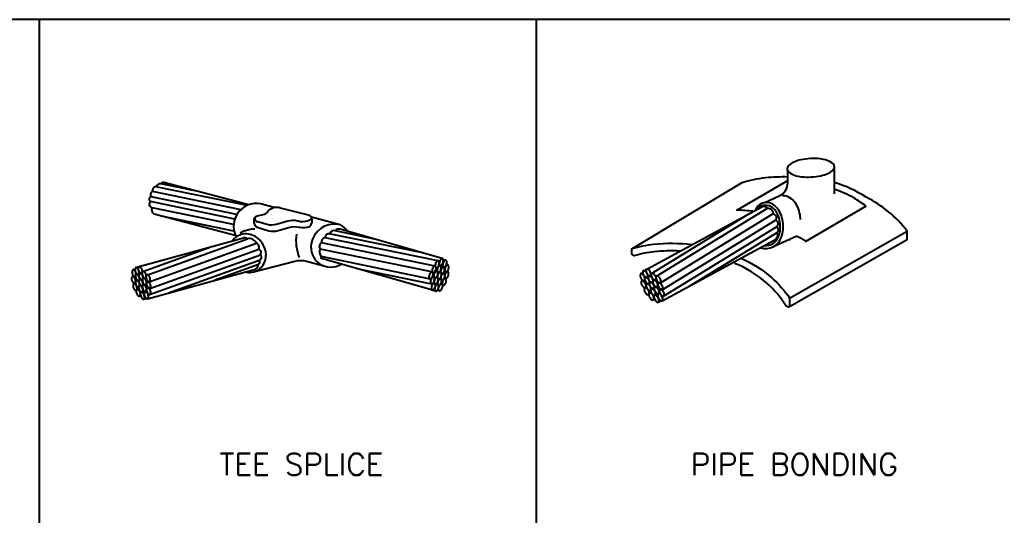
# Model space of a CAD drawing. Header units: inches. Extents: x 1917 to 3477, y 820 to 1550.
# Drawn here: x 2096 to 2276.7, y 1458.5 to 1549.6 of the extents above; entities that cross this region are included whole.
import ezdxf
from ezdxf.enums import TextEntityAlignment as Align

# ---------------------------------------------------------------- set-up
doc = ezdxf.new("R2010")
doc.units = ezdxf.units.IN
doc.header["$MEASUREMENT"] = 0
for name, color, linetype in [('ELDIM', 2, 'Continuous'), ('ELEC', 7, 'Continuous'), ('TITLE', 7, 'Continuous'), ('TXT30', 2, 'Continuous')]:
    doc.layers.add(name, color=color, linetype=linetype)
doc.styles.add('ROMANS', font='romans.shx')

msp = doc.modelspace()

# ---------------------------------------------------------------- linework, layer by layer
at = {"layer": 'ELDIM'}
for p, q in [((2245.85426, 1517.5679), (2245.85426, 1522.56)), ((2142.80995, 1515.08389), (2140.97319, 1515.56866)), ((2142.46031, 1513.03854), (2142.43227, 1513.04561)), ((2154.94802, 1511.88034), (2149.66491, 1513.27469)), ((2148.92465, 1512.57951), (2148.99887, 1512.60063)), ((2234.99668, 1508.1035), (2238.80283, 1509.80749)), ((2237.58046, 1509.00077), (2237.58046, 1509.26024)), ((2237.61763, 1498.44172), (2237.61763, 1496.89896))]:
    msp.add_line(p, q, dxfattribs=at)
msp.add_lwpolyline([(2245.85331, 1522.59749, 0.207117564), (2245.59218, 1523.12587, 0.096039728), (2244.5198, 1523.7283, 0.052844302), (2243.20226, 1524.01567, 0.08479282), (2239.6548, 1523.83618, 0.052844302), (2238.373, 1523.41729, 0.096039728), (2237.3669, 1522.7097, 0.430112976), (2237.42156, 1521.62929, 0.096039728), (2238.49395, 1521.02686, 0.052844302), (2239.81149, 1520.73949, 0.074328744), (2243.35894, 1520.91898, 0.052844302), (2244.64074, 1521.33787, 0.096039728), (2245.64685, 1522.04546, 0.207117564)], format="xyb", close=True, dxfattribs=at)
for points in [[(2232.94298, 1515.96683), (2235.68896, 1517.19618, 0.295654782), (2237.26461, 1519.62793), (2237.26461, 1521.98038)], [(2237.40823, 1522.75185, 0.00021814), (2237.38054, 1522.75214, 0.064516563)], [(2219.59872, 1508.23191, 0.055435593), (2212.58302, 1508.27313, 0.046073658), (2208.59174, 1507.47666), (2228.89951, 1519.69971, -0.04927436), (2233.16124, 1520.57848, -0.03238346), (2237.26461, 1520.74327)], [(2230.81554, 1514.38459, 0.023033343), (2227.90035, 1514.59067), (2237.26461, 1520.06027)], [(2228.66889, 1505.76786, -0.07619464), (2234.32407, 1502.16358, -0.058359053), (2237.61763, 1498.44172), (2259.21244, 1510.71797, 0.118184625), (2251.67132, 1516.97868, 0.072723978), (2245.85426, 1519.65679)], [(2240.5023, 1508.85841), (2251.61531, 1515.34945, 0.043947287), (2249.41486, 1516.84935, 0.04417887), (2245.85426, 1518.44862)], [(2239.5895, 1512.88637, 0.014497614), (2239.5701, 1513.3349, 0.050173574), (2239.25358, 1514.82241, 0.057914819), (2238.6014, 1515.98472, 0.100696864), (2237.67502, 1516.87223, 0.172482978), (2236.27611, 1517.1992, 0.464205028)], [(2139.52446, 1513.45685), (2141.0273, 1513.88451, 0.228753413), (2141.73973, 1514.50819, -0.264381095), (2143.82615, 1515.0601)], [(2143.68099, 1515.09309), (2149.04263, 1513.75351, -0.000813506), (2149.04808, 1513.75244, -0.068068196), (2149.37469, 1513.60917, -0.101299952), (2149.61161, 1513.38021, -0.315251218), (2149.61787, 1512.96814, -0.106667637), (2149.38969, 1512.75406, -0.072603001), (2149.08119, 1512.62507, -0.005379113), (2149.04475, 1512.61614, -0.141376732), (2147.19211, 1512.5533), (2147.07517, 1512.58279, 0.131812574), (2145.34263, 1512.55658), (2143.23615, 1511.95715, -0.131866711), (2141.50292, 1511.93112), (2139.53181, 1512.53151)], [(2232.29264, 1507.68232, 0.408837245), (2236.07707, 1509.55435, 0.066418375), (2236.37001, 1510.63597, 0.048313107), (2236.40634, 1512.12846, 0.050173574), (2236.08982, 1513.61597, 0.057914819), (2235.43764, 1514.77828, 0.100696864), (2234.51126, 1515.66579, 0.485780425), (2231.3257, 1514.56327, 0.464205028)], [(2232.95111, 1508.0811, 0.352441467), (2235.57916, 1509.74502, 0.067359094), (2235.84139, 1510.70317, 0.047865567), (2235.87557, 1512.08012, 0.049006628), (2235.58932, 1513.43155, 0.057099973), (2235.00279, 1514.47023, 0.101415194), (2234.2249, 1515.2164, 0.362262257), (2231.42946, 1514.61929, 0.315591356)], [(2139.55868, 1513.47038, 0.362407543), (2139.05811, 1512.6015, 0.330312712), (2139.66749, 1511.4831), (2141.84083, 1510.82111, 0.131866711), (2143.57406, 1510.84714), (2145.68054, 1511.44657, -0.131812574), (2147.41308, 1511.47278), (2147.53002, 1511.44329, 0.14534042), (2149.32594, 1511.60459, 0.32425186), (2149.67865, 1513.25418)], [(2139.23426, 1511.08535, 0.060779026), (2138.42336, 1511.05423, 0.068622524), (2136.5311, 1510.39172, 0.079491751)], [(2154.52693, 1512.01022, 0.401916313), (2149.6371, 1508.41797, 0.660119685), (2155.14091, 1504.69196)], [(2173.71156, 1505.70245), (2154.92876, 1511.1067, 0.250924417), (2154.0283, 1510.80789, 0.389700126), (2153.03844, 1510.25995, 0.466140616), (2152.18891, 1509.53102, 0.483038431), (2151.56363, 1508.59349, 0.519983473), (2151.30237, 1507.41992)], [(2137.41042, 1503.22347, 0.099084475), (2138.72439, 1503.17384, 0.209965368), (2140.80454, 1504.56134, 0.101786987), (2141.26899, 1505.82898, 0.094595676), (2141.21387, 1507.19603, 0.169358927), (2139.64617, 1509.54633, 0.094595676), (2138.4052, 1510.1224, 0.101786987), (2137.05641, 1510.18057, 0.194765324), (2135.05113, 1508.90814)], [(2140.1873, 1506.32606, 0.660033731), (2139.91614, 1507.37979, 0.519983473), (2139.52797, 1508.51771, 0.368757521), (2137.91479, 1509.3375)], [(2236.83012, 1497.18045, 0.394300836), (2237.61763, 1496.89896), (2259.21244, 1509.17521), (2259.21244, 1510.71797)], [(2240.59875, 1508.91474, 0.022834203), (2238.78932, 1509.81345, 0.064516563)], [(2217.45727, 1507.07575, 0.039004788), (2212.72249, 1506.94829, 0.045353646), (2209.02878, 1506.21672, -0.288908073), (2208.59174, 1506.58031), (2208.59174, 1507.47666)], [(2139.23944, 1503.31475), (2146.58547, 1505.20385, -0.133729005), (2148.78178, 1505.20148), (2151.94698, 1504.33582)], [(2236.86119, 1497.12704, 0.069749049), (2233.44614, 1501.16163, 0.08446893), (2227.50113, 1504.81459, 0.079019767)]]:
    msp.add_lwpolyline(points, format="xyb", dxfattribs=at)
for centre, radius, start, end in [((2139.5465, 1511.62488), 4.20022, 70.1558427, 207.5293369), ((2139.74988, 1513.00241), 0.51894, 130.6887592, 260.9678618), ((2153.43554, 1508.73996), 3.48281, 35.2443128, 63.6388519), ((2155.13939, 1508.98202), 8.32331, 171.6787341, 201.7890124)]:
    msp.add_arc(centre, radius, start, end, dxfattribs=at)
at = {"layer": 'ELEC', "color": 1}
for p, q in [((2137.87738, 1515.43731), (2121.06715, 1518.9083)), ((2128.3007, 1518.14084), (2121.96359, 1519.44933)), ((2135.95244, 1513.77684), (2120.16391, 1517.03687)), ((2136.7381, 1514.67829), (2120.43593, 1518.04284)), ((2135.55666, 1512.95874), (2120.04865, 1516.16085)), ((2135.32657, 1511.94477), (2120.3455, 1515.03807)), ((2213.10867, 1502.43924), (2233.53072, 1514.95811)), ((2135.41675, 1510.72144), (2122.07452, 1513.47635)), ((2212.224, 1502.94821), (2230.11397, 1513.91489)), ((2213.83451, 1501.21534), (2234.52677, 1513.89984)), ((2214.18593, 1499.96042), (2235.02628, 1512.7357)), ((2214.41572, 1498.80575), (2235.20973, 1511.55263)), ((2117.32015, 1504.02758), (2137.13824, 1509.48262)), ((2172.97765, 1505.26475), (2152.16747, 1509.52892)), ((2169.84883, 1506.81385), (2152.93916, 1510.2694)), ((2161.28635, 1509.27748), (2153.76869, 1510.82902)), ((2219.3714, 1500.74539), (2235.30313, 1510.51165)), ((2118.67915, 1503.30694), (2131.33596, 1507.88551)), ((2119.82973, 1501.40072), (2139.58359, 1508.51533)), ((2119.9122, 1500.17696), (2139.98042, 1507.40695)), ((2172.39178, 1504.32424), (2151.4946, 1508.60378)), ((2214.16526, 1497.93305), (2234.7856, 1509.07208)), ((2171.53486, 1501.92912), (2151.44275, 1506.04503)), ((2174.35732, 1505.41638), (2173.84933, 1505.55058)), ((2116.81229, 1503.6293), (2117.21891, 1503.75044)), ((2123.37965, 1499.37602), (2140.20705, 1505.44641)), ((2173.30204, 1504.39019), (2173.0903, 1504.43584)), ((2173.9471, 1504.14037), (2173.47536, 1504.24206)), ((2174.71129, 1504.53999), (2174.47694, 1504.6019)), ((2116.73114, 1502.39723), (2116.87828, 1502.44106)), ((2117.05831, 1502.32768), (2117.2861, 1502.39553)), ((2117.76629, 1502.76302), (2117.96265, 1502.83148)), ((2118.39116, 1502.93007), (2118.53864, 1502.98149)), ((2119.12709, 1502.03949), (2119.27828, 1502.0922)), ((2171.8143, 1501.01007), (2158.62494, 1503.69317)), ((2172.09199, 1502.32536), (2171.93548, 1502.3591)), ((2172.77939, 1503.34508), (2172.47709, 1503.41024)), ((2174.38207, 1503.22711), (2174.09257, 1503.30359)), ((2174.75281, 1503.29378), (2174.6347, 1503.32498)), ((2210.21233, 1502.87825), (2210.60895, 1503.0925)), ((2211.39262, 1502.18433), (2211.58199, 1502.29816)), ((2212.00627, 1502.49371), (2212.14851, 1502.57921)), ((2117.64174, 1500.077), (2117.92871, 1500.16248)), ((2119.07135, 1500.81098), (2119.36336, 1500.91278)), ((2172.25643, 1501.18181), (2172.10374, 1501.21473)), ((2172.87686, 1500.99898), (2172.67358, 1501.0428)), ((2173.70798, 1501.0019), (2173.47818, 1501.06261)), ((2173.95105, 1500.77214), (2173.80261, 1500.81135)), ((2210.39538, 1501.57916), (2210.5389, 1501.6567)), ((2210.75076, 1501.57784), (2210.97295, 1501.69787)), ((2212.96504, 1501.72718), (2213.11085, 1501.81483)), ((2213.17374, 1500.43733), (2213.45535, 1500.6066)), ((2117.35998, 1499.82701), (2117.47706, 1499.86189)), ((2118.04445, 1498.78477), (2118.27675, 1498.85397)), ((2118.4887, 1499.52391), (2118.94437, 1499.68278)), ((2118.80306, 1498.22096), (2119.30661, 1498.37097)), ((2119.16948, 1499.64659), (2119.37401, 1499.7179)), ((2173.2401, 1499.76261), (2172.8299, 1499.87097)), ((2211.60736, 1499.04241), (2211.72156, 1499.1041)), ((2211.84615, 1499.36359), (2212.12607, 1499.5148)), ((2212.84713, 1498.97218), (2213.28658, 1499.23634)), ((2213.52857, 1499.24757), (2213.72582, 1499.36613)), ((2212.54552, 1498.10697), (2212.7721, 1498.22937)), ((2213.45692, 1497.68524), (2213.94809, 1497.95057))]:
    msp.add_line(p, q, dxfattribs=at)
for points in [[(2121.07275, 1518.90874, 0.461338911), (2120.43642, 1518.03952, 0.494693157), (2120.18596, 1517.03892)], [(2138.13453, 1515.54311), (2122.51782, 1519.66845, 0.213450735), (2121.97842, 1519.44736)], [(2135.61259, 1509.91132), (2120.7287, 1513.84678, -0.304489025), (2120.34664, 1515.04203, -0.578900393), (2120.09406, 1516.14179)], [(2210.65409, 1503.40273), (2232.60586, 1515.25442, -0.406633794), (2233.49909, 1514.95383, -0.517214418), (2234.52527, 1513.89169, -0.588590249), (2235.02004, 1512.73798, -0.5941072), (2235.20329, 1511.54765, -0.474517816), (2235.25826, 1510.4672, -0.469455657), (2234.69019, 1509.02049)], [(2119.39634, 1502.6679), (2137.91653, 1509.33895, 0.213428204), (2137.10876, 1509.47547)], [(2171.82484, 1503.2366), (2151.25612, 1507.45091, 0.298031818), (2151.46086, 1506.0524)], [(2119.90188, 1499.06895), (2140.27131, 1506.40486, -0.499833301), (2140.05512, 1505.34756, -0.289521724), (2139.95673, 1504.60363)], [(2172.59913, 1499.68711), (2151.51021, 1505.7328, -0.274181976), (2151.4889, 1506.02458)], [(2173.17505, 1504.85906, 0.064948126), (2173.19116, 1504.64324, 0.104202953), (2173.27124, 1504.45994, 0.34780351), (2173.49243, 1504.40124, 0.104202953), (2173.65286, 1504.5207, 0.064948126), (2173.77387, 1504.70013, 0.095401497), (2173.91404, 1505.22827, 0.064948126), (2173.89793, 1505.44409, 0.104202953), (2173.81785, 1505.62739, 0.359502241), (2173.59666, 1505.68609, 0.104202953), (2173.43623, 1505.56663, 0.064948126), (2173.31522, 1505.3872, 0.105905097), (2173.17416, 1504.84075)], [(2117.81113, 1503.76768, 0.064948126), (2117.68497, 1503.94353, 0.104202953), (2117.52115, 1504.0583, 0.374311216), (2117.30176, 1503.99322, 0.104202953), (2117.22702, 1503.80768, 0.064948126), (2117.21716, 1503.59148, 0.093837591), (2117.37256, 1503.06763, 0.064948126), (2117.49872, 1502.89178, 0.104202953), (2117.66254, 1502.777, 0.362501717), (2117.88193, 1502.84209, 0.104202953), (2117.95667, 1503.02762, 0.064948126), (2117.96653, 1503.24382, 0.104337939), (2117.80638, 1503.77646)], [(2118.41239, 1503.92642, 0.064948126), (2118.28623, 1504.10227, 0.104202953), (2118.12241, 1504.21704, 0.374311216), (2117.90302, 1504.15196, 0.104202953), (2117.82828, 1503.96642, 0.064948126), (2117.81842, 1503.75022, 0.093837591), (2117.97382, 1503.22637, 0.064948126), (2118.09997, 1503.05051, 0.104202953), (2118.2638, 1502.93574, 0.362501717), (2118.48319, 1503.00082, 0.104202953), (2118.55793, 1503.18636, 0.064948126), (2118.56779, 1503.40256, 0.104337939), (2118.40764, 1503.93519)], [(2119.50331, 1498.31307), (2139.39016, 1503.76634, 0.217579204), (2139.95673, 1504.60363), (2131.78719, 1501.67452)], [(2171.84368, 1503.49433, 0.064948126), (2171.85979, 1503.27851, 0.104202953), (2171.93986, 1503.09521, 0.34780351), (2172.16105, 1503.03651, 0.104202953), (2172.32148, 1503.15597, 0.064948126), (2172.4425, 1503.33541, 0.095401497), (2172.58266, 1503.86354, 0.064948126), (2172.56655, 1504.07936, 0.104202953), (2172.48647, 1504.26266, 0.359502241), (2172.26529, 1504.32136, 0.104202953), (2172.10486, 1504.2019, 0.064948126), (2171.98384, 1504.02247, 0.105905097), (2171.84279, 1503.47602)], [(2172.42716, 1504.44377, 0.064948126), (2172.44327, 1504.22794, 0.104202953), (2172.52335, 1504.04465, 0.34780351), (2172.74454, 1503.98594, 0.104202953), (2172.90497, 1504.10541, 0.064948126), (2173.02598, 1504.28484, 0.095401497), (2173.16615, 1504.81298, 0.064948126), (2173.15004, 1505.0288, 0.104202953), (2173.06996, 1505.2121, 0.359502241), (2172.84877, 1505.2708, 0.104202953), (2172.68834, 1505.15133, 0.064948126), (2172.56733, 1504.9719, 0.105905097), (2172.42627, 1504.42546)], [(2172.79148, 1503.5428, 0.064948126), (2172.80759, 1503.32697, 0.104202953), (2172.88767, 1503.14368, 0.34780351), (2173.10886, 1503.08497, 0.104202953), (2173.26929, 1503.20444, 0.064948126), (2173.3903, 1503.38387, 0.095401497), (2173.53047, 1503.912, 0.064948126), (2173.51436, 1504.12783, 0.104202953), (2173.43428, 1504.31113, 0.359502241), (2173.21309, 1504.36983, 0.104202953), (2173.05266, 1504.25036, 0.064948126), (2172.93165, 1504.07093, 0.105905097), (2172.79059, 1503.52449)], [(2173.42433, 1503.29691, 0.064948126), (2173.44045, 1503.08109, 0.104202953), (2173.52052, 1502.89779, 0.34780351), (2173.74171, 1502.83909, 0.104202953), (2173.90214, 1502.95855, 0.064948126), (2174.02315, 1503.13799, 0.095401497), (2174.16332, 1503.66612, 0.064948126), (2174.14721, 1503.88194, 0.104202953), (2174.06713, 1504.06524, 0.359502241), (2173.84595, 1504.12395, 0.104202953), (2173.68551, 1504.00448, 0.064948126), (2173.5645, 1503.82505, 0.105905097), (2173.42345, 1503.2786)], [(2173.81891, 1504.57121, 0.064948126), (2173.83502, 1504.35539, 0.104202953), (2173.9151, 1504.17209, 0.34780351), (2174.13628, 1504.11339, 0.104202953), (2174.29671, 1504.23285, 0.064948126), (2174.41773, 1504.41228, 0.095401497), (2174.55789, 1504.94042, 0.064948126), (2174.54178, 1505.15624, 0.104202953), (2174.4617, 1505.33954, 0.359502241), (2174.24052, 1505.39824, 0.104202953), (2174.08009, 1505.27878, 0.064948126), (2173.95907, 1505.09935, 0.105905097), (2173.81802, 1504.5529)], [(2174.19524, 1503.70215, 0.064948126), (2174.21135, 1503.48633, 0.104202953), (2174.29143, 1503.30303, 0.34780351), (2174.51262, 1503.24433, 0.104202953), (2174.67305, 1503.3638, 0.064948126), (2174.79406, 1503.54323, 0.095401497), (2174.93423, 1504.07136, 0.064948126), (2174.91812, 1504.28719, 0.104202953), (2174.83804, 1504.47048, 0.359502241), (2174.61685, 1504.52919, 0.104202953), (2174.45642, 1504.40972, 0.064948126), (2174.33541, 1504.23029, 0.105905097), (2174.19435, 1503.68384)], [(2211.81208, 1503.53462, 0.064948126), (2211.64269, 1503.69013, 0.104202953), (2211.44738, 1503.77394, 0.372671658), (2211.23332, 1503.65863, 0.104202953), (2211.19586, 1503.44943, 0.064948126), (2211.23254, 1503.22242, 0.092386271), (2211.50789, 1502.7113, 0.064948126), (2211.67727, 1502.55578, 0.104202953), (2211.87258, 1502.47197, 0.360874644), (2212.08664, 1502.58729, 0.104202953), (2212.1241, 1502.79649, 0.064948126), (2212.08742, 1503.02349, 0.102883648), (2211.81055, 1503.53643)], [(2117.17055, 1502.11099, 0.064948126), (2117.04439, 1502.28684, 0.104202953), (2116.88057, 1502.40162, 0.374311216), (2116.66117, 1502.33654, 0.104202953), (2116.58644, 1502.151, 0.064948126), (2116.57658, 1501.9348, 0.093837591), (2116.73198, 1501.41094, 0.064948126), (2116.85813, 1501.23509, 0.104202953), (2117.02195, 1501.12032, 0.362501717), (2117.24135, 1501.1854, 0.104202953), (2117.31609, 1501.37094, 0.064948126), (2117.32594, 1501.58714, 0.104337939), (2117.16579, 1502.11977)], [(2117.27756, 1503.31097, 0.064948126), (2117.17887, 1503.50358, 0.104202953), (2117.03388, 1503.64137, 0.359785816), (2116.80726, 1503.60954, 0.104202953), (2116.70584, 1503.43713, 0.064948126), (2116.66404, 1503.22478, 0.106159017), (2116.74006, 1502.68367, 0.064948126), (2116.83875, 1502.49106, 0.104202953), (2116.98375, 1502.35327, 0.348085006), (2117.21037, 1502.38511, 0.104202953), (2117.31178, 1502.55752, 0.064948126), (2117.35358, 1502.76987, 0.095654885), (2117.28935, 1503.27659)], [(2117.87752, 1502.59869, 0.064948126), (2117.75136, 1502.77455, 0.104202953), (2117.58754, 1502.88932, 0.374311216), (2117.36814, 1502.82424, 0.104202953), (2117.29341, 1502.6387, 0.064948126), (2117.28355, 1502.4225, 0.093837591), (2117.43895, 1501.89864, 0.064948126), (2117.5651, 1501.72279, 0.104202953), (2117.72893, 1501.60802, 0.362501717), (2117.94832, 1501.6731, 0.104202953), (2118.02306, 1501.85864, 0.064948126), (2118.03292, 1502.07484, 0.104337939), (2117.87277, 1502.60747)], [(2118.53401, 1502.7376, 0.064948126), (2118.40785, 1502.91345, 0.104202953), (2118.24403, 1503.02822, 0.374311216), (2118.02464, 1502.96314, 0.104202953), (2117.9499, 1502.7776, 0.064948126), (2117.94004, 1502.5614, 0.093837591), (2118.09544, 1502.03755, 0.064948126), (2118.2216, 1501.86169, 0.104202953), (2118.38542, 1501.74692, 0.362501717), (2118.60481, 1501.812, 0.104202953), (2118.67955, 1501.99754, 0.064948126), (2118.68941, 1502.21374, 0.104337939), (2118.52926, 1502.74637)], [(2119.1335, 1503.02849, 0.064948126), (2119.00734, 1503.20434, 0.104202953), (2118.84352, 1503.31911, 0.374311216), (2118.62412, 1503.25403, 0.104202953), (2118.54939, 1503.06849, 0.064948126), (2118.53953, 1502.85229, 0.093837591), (2118.69493, 1502.32844, 0.064948126), (2118.82108, 1502.15258, 0.104202953), (2118.9849, 1502.03781, 0.362501717), (2119.2043, 1502.10289, 0.104202953), (2119.27904, 1502.28843, 0.064948126), (2119.28889, 1502.50463, 0.104337939), (2119.12874, 1503.03726)], [(2119.1758, 1501.82731, 0.064948126), (2119.04964, 1502.00317, 0.104202953), (2118.88582, 1502.11794, 0.374311216), (2118.66642, 1502.05286, 0.104202953), (2118.59169, 1501.86732, 0.064948126), (2118.58183, 1501.65112, 0.093837591), (2118.73723, 1501.12726, 0.064948126), (2118.86338, 1500.95141, 0.104202953), (2119.0272, 1500.83664, 0.362501717), (2119.2466, 1500.90172, 0.104202953), (2119.32134, 1501.08726, 0.064948126), (2119.33119, 1501.30346, 0.104337939), (2119.17105, 1501.83609)], [(2119.85426, 1502.40172, 0.064948126), (2119.72811, 1502.57757, 0.104202953), (2119.56428, 1502.69235, 0.374311216), (2119.34489, 1502.62726, 0.104202953), (2119.27015, 1502.44173, 0.064948126), (2119.26029, 1502.22553, 0.093837591), (2119.41569, 1501.70167, 0.064948126), (2119.54185, 1501.52582, 0.104202953), (2119.70567, 1501.41105, 0.362501717), (2119.92507, 1501.47613, 0.104202953), (2119.9998, 1501.66167, 0.064948126), (2120.00966, 1501.87787, 0.104337939), (2119.84951, 1502.4105)], [(2171.28257, 1502.39484, 0.064948126), (2171.29869, 1502.17901, 0.104202953), (2171.37876, 1501.99572, 0.34780351), (2171.59995, 1501.93701, 0.104202953), (2171.76038, 1502.05648, 0.064948126), (2171.88139, 1502.23591, 0.095401497), (2172.02156, 1502.76405, 0.064948126), (2172.00545, 1502.97987, 0.104202953), (2171.92537, 1503.16317, 0.359502241), (2171.70419, 1503.22187, 0.104202953), (2171.54375, 1503.10241, 0.064948126), (2171.42274, 1502.92297, 0.105905097), (2171.28169, 1502.37653)], [(2171.57145, 1501.48441, 0.064948126), (2171.58756, 1501.26858, 0.104202953), (2171.66764, 1501.08528, 0.34780351), (2171.88883, 1501.02658, 0.104202953), (2172.04926, 1501.14605, 0.064948126), (2172.17027, 1501.32548, 0.095401497), (2172.31044, 1501.85361, 0.064948126), (2172.29433, 1502.06944, 0.104202953), (2172.21425, 1502.25273, 0.359502241), (2171.99306, 1502.31144, 0.104202953), (2171.83263, 1502.19197, 0.064948126), (2171.71162, 1502.01254, 0.105905097), (2171.57057, 1501.4661)], [(2172.16092, 1502.53185, 0.064948126), (2172.17703, 1502.31602, 0.104202953), (2172.25711, 1502.13273, 0.34780351), (2172.47829, 1502.07402, 0.104202953), (2172.63872, 1502.19349, 0.064948126), (2172.75974, 1502.37292, 0.095401497), (2172.8999, 1502.90106, 0.064948126), (2172.88379, 1503.11688, 0.104202953), (2172.80372, 1503.30018, 0.359502241), (2172.58253, 1503.35888, 0.104202953), (2172.4221, 1503.23941, 0.064948126), (2172.30108, 1503.05998, 0.105905097), (2172.16003, 1502.51354)], [(2172.23472, 1501.42052, 0.064948126), (2172.25083, 1501.20469, 0.104202953), (2172.33091, 1501.0214, 0.34780351), (2172.55209, 1500.96269, 0.104202953), (2172.71252, 1501.08216, 0.064948126), (2172.83354, 1501.26159, 0.095401497), (2172.9737, 1501.78972, 0.064948126), (2172.95759, 1502.00555, 0.104202953), (2172.87751, 1502.18885, 0.359502241), (2172.65633, 1502.24755, 0.104202953), (2172.4959, 1502.12808, 0.064948126), (2172.37488, 1501.94865, 0.105905097), (2172.23383, 1501.40221)], [(2172.84707, 1502.37781, 0.064948126), (2172.86318, 1502.16199, 0.104202953), (2172.94326, 1501.97869, 0.34780351), (2173.16444, 1501.91999, 0.104202953), (2173.32487, 1502.03945, 0.064948126), (2173.44589, 1502.21889, 0.095401497), (2173.58606, 1502.74702, 0.064948126), (2173.56994, 1502.96284, 0.104202953), (2173.48987, 1503.14614, 0.359502241), (2173.26868, 1503.20485, 0.104202953), (2173.10825, 1503.08538, 0.064948126), (2172.98724, 1502.90595, 0.105905097), (2172.84618, 1502.3595)], [(2172.86749, 1501.19719, 0.064948126), (2172.8836, 1500.98137, 0.104202953), (2172.96368, 1500.79807, 0.34780351), (2173.18487, 1500.73937, 0.104202953), (2173.3453, 1500.85883, 0.064948126), (2173.46631, 1501.03826, 0.095401497), (2173.60648, 1501.5664, 0.064948126), (2173.59037, 1501.78222, 0.104202953), (2173.51029, 1501.96552, 0.359502241), (2173.2891, 1502.02422, 0.104202953), (2173.12867, 1501.90476, 0.064948126), (2173.00766, 1501.72533, 0.105905097), (2172.8666, 1501.17888)], [(2173.45089, 1502.16918, 0.064948126), (2173.467, 1501.95336, 0.104202953), (2173.54708, 1501.77006, 0.34780351), (2173.76827, 1501.71136, 0.104202953), (2173.9287, 1501.83082, 0.064948126), (2174.04971, 1502.01026, 0.095401497), (2174.18988, 1502.53839, 0.064948126), (2174.17377, 1502.75421, 0.104202953), (2174.09369, 1502.93751, 0.359502241), (2173.8725, 1502.99621, 0.104202953), (2173.71207, 1502.87675, 0.064948126), (2173.59106, 1502.69732, 0.105905097), (2173.45001, 1502.15087)], [(2173.72501, 1501.24534, 0.064948126), (2173.74112, 1501.02951, 0.104202953), (2173.8212, 1500.84622, 0.34780351), (2174.04239, 1500.78751, 0.104202953), (2174.20282, 1500.90698, 0.064948126), (2174.32383, 1501.08641, 0.095401497), (2174.464, 1501.61454, 0.064948126), (2174.44789, 1501.83037, 0.104202953), (2174.36781, 1502.01367, 0.359502241), (2174.14662, 1502.07237, 0.104202953), (2173.98619, 1501.9529, 0.064948126), (2173.86518, 1501.77347, 0.105905097), (2173.72412, 1501.22703)], [(2174.15809, 1502.47934, 0.064948126), (2174.1742, 1502.26351, 0.104202953), (2174.25428, 1502.08022, 0.34780351), (2174.47547, 1502.02151, 0.104202953), (2174.6359, 1502.14098, 0.064948126), (2174.75691, 1502.32041, 0.095401497), (2174.89708, 1502.84854, 0.064948126), (2174.88097, 1503.06437, 0.104202953), (2174.80089, 1503.24767, 0.359502241), (2174.5797, 1503.30637, 0.104202953), (2174.41927, 1503.1869, 0.064948126), (2174.29826, 1503.00747, 0.105905097), (2174.1572, 1502.46103)], [(2210.76536, 1502.64815, 0.064948126), (2210.6209, 1502.82707, 0.104202953), (2210.44017, 1502.9389, 0.358161558), (2210.21138, 1502.8566, 0.104202953), (2210.14332, 1502.65526, 0.064948126), (2210.14595, 1502.42532, 0.104704178), (2210.34247, 1501.87903, 0.064948126), (2210.48693, 1501.70012, 0.104202953), (2210.66765, 1501.58828, 0.346472633), (2210.89645, 1501.67059, 0.104202953), (2210.9645, 1501.87192, 0.064948126), (2210.96188, 1502.10186, 0.08996375), (2210.80089, 1502.58678)], [(2211.22117, 1503.239, 0.064948126), (2211.05178, 1503.39451, 0.104202953), (2210.85648, 1503.47832, 0.372671658), (2210.64242, 1503.36301, 0.104202953), (2210.60496, 1503.15381, 0.064948126), (2210.64164, 1502.9268, 0.092386271), (2210.91698, 1502.41568, 0.064948126), (2211.08637, 1502.26016, 0.104202953), (2211.28167, 1502.17635, 0.360874644), (2211.49574, 1502.29167, 0.104202953), (2211.53319, 1502.50087, 0.064948126), (2211.49652, 1502.72787, 0.102883648), (2211.21965, 1503.24081)], [(2211.54398, 1502.03756, 0.064948126), (2211.37459, 1502.19308, 0.104202953), (2211.17929, 1502.27689, 0.372671658), (2210.96523, 1502.16157, 0.104202953), (2210.92777, 1501.95237, 0.064948126), (2210.96445, 1501.72536, 0.092386271), (2211.23979, 1501.21424, 0.064948126), (2211.40918, 1501.05872, 0.104202953), (2211.60448, 1500.97491, 0.360874644), (2211.81854, 1501.09023, 0.104202953), (2211.856, 1501.29943, 0.064948126), (2211.81932, 1501.52643, 0.102883648), (2211.54246, 1502.03937)], [(2212.19664, 1502.32454, 0.064948126), (2212.02725, 1502.48005, 0.104202953), (2211.83195, 1502.56387, 0.372671658), (2211.61788, 1502.44855, 0.104202953), (2211.58043, 1502.23935, 0.064948126), (2211.61711, 1502.01234, 0.092386271), (2211.89245, 1501.50122, 0.064948126), (2212.06184, 1501.3457, 0.104202953), (2212.25714, 1501.26189, 0.360874644), (2212.4712, 1501.37721, 0.104202953), (2212.50866, 1501.58641, 0.064948126), (2212.47198, 1501.81341, 0.102883648), (2212.19511, 1502.32635)], [(2212.75701, 1502.75722, 0.064948126), (2212.58762, 1502.91274, 0.104202953), (2212.39232, 1502.99655, 0.372671658), (2212.17826, 1502.88124, 0.104202953), (2212.1408, 1502.67204, 0.064948126), (2212.17748, 1502.44503, 0.092386271), (2212.45282, 1501.93391, 0.064948126), (2212.62221, 1501.77839, 0.104202953), (2212.81751, 1501.69458, 0.360874644), (2213.03158, 1501.80989, 0.104202953), (2213.06903, 1502.01909, 0.064948126), (2213.03235, 1502.2461, 0.102883648), (2212.75549, 1502.75903)], [(2213.64273, 1502.26179, 0.064948126), (2213.47334, 1502.41731, 0.104202953), (2213.27804, 1502.50112, 0.372671658), (2213.06397, 1502.3858, 0.104202953), (2213.02652, 1502.1766, 0.064948126), (2213.06319, 1501.9496, 0.092386271), (2213.33854, 1501.43847, 0.064948126), (2213.50793, 1501.28296, 0.104202953), (2213.70323, 1501.19915, 0.360874644), (2213.91729, 1501.31446, 0.104202953), (2213.95475, 1501.52366, 0.064948126), (2213.91807, 1501.75067, 0.102883648), (2213.6412, 1502.2636)], [(2117.44351, 1500.83201, 0.064948126), (2117.31735, 1501.00786, 0.104202953), (2117.15353, 1501.12263, 0.374311216), (2116.93414, 1501.05755, 0.104202953), (2116.8594, 1500.87201, 0.064948126), (2116.84954, 1500.65581, 0.093837591), (2117.00494, 1500.13195, 0.064948126), (2117.13109, 1499.9561, 0.104202953), (2117.29492, 1499.84133, 0.362501717), (2117.51431, 1499.90641, 0.104202953), (2117.58905, 1500.09195, 0.064948126), (2117.59891, 1500.30815, 0.104337939), (2117.43876, 1500.84078)], [(2117.8857, 1501.46509, 0.064948126), (2117.75954, 1501.64094, 0.104202953), (2117.59572, 1501.75571, 0.374311216), (2117.37632, 1501.69063, 0.104202953), (2117.30159, 1501.50509, 0.064948126), (2117.29173, 1501.28889, 0.093837591), (2117.44713, 1500.76504, 0.064948126), (2117.57328, 1500.58918, 0.104202953), (2117.73711, 1500.47441, 0.362501717), (2117.9565, 1500.53949, 0.104202953), (2118.03124, 1500.72503, 0.064948126), (2118.04109, 1500.94123, 0.104337939), (2117.88095, 1501.47386)], [(2118.4957, 1500.5162, 0.064948126), (2118.36954, 1500.69206, 0.104202953), (2118.20572, 1500.80683, 0.374311216), (2117.98632, 1500.74175, 0.104202953), (2117.91159, 1500.55621, 0.064948126), (2117.90173, 1500.34001, 0.093837591), (2118.05713, 1499.81615, 0.064948126), (2118.18328, 1499.6403, 0.104202953), (2118.3471, 1499.52553, 0.362501717), (2118.5665, 1499.59061, 0.104202953), (2118.64124, 1499.77615, 0.064948126), (2118.65109, 1499.99235, 0.104337939), (2118.49095, 1500.52498)], [(2118.50982, 1501.60146, 0.064948126), (2118.38367, 1501.77731, 0.104202953), (2118.21985, 1501.89209, 0.374311216), (2118.00045, 1501.827, 0.104202953), (2117.92571, 1501.64147, 0.064948126), (2117.91586, 1501.42527, 0.093837591), (2118.07125, 1500.90141, 0.064948126), (2118.19741, 1500.72556, 0.104202953), (2118.36123, 1500.61078, 0.362501717), (2118.58063, 1500.67587, 0.104202953), (2118.65536, 1500.8614, 0.064948126), (2118.66522, 1501.07761, 0.104337939), (2118.50507, 1501.61024)], [(2119.16401, 1500.63589, 0.064948126), (2119.03785, 1500.81174, 0.104202953), (2118.87403, 1500.92652, 0.374311216), (2118.65463, 1500.86143, 0.104202953), (2118.5799, 1500.6759, 0.064948126), (2118.57004, 1500.4597, 0.093837591), (2118.72544, 1499.93584, 0.064948126), (2118.85159, 1499.75999, 0.104202953), (2119.01541, 1499.64522, 0.362501717), (2119.23481, 1499.7103, 0.104202953), (2119.30955, 1499.89584, 0.064948126), (2119.3194, 1500.11204, 0.104337939), (2119.15925, 1500.64467)], [(2119.94425, 1500.05649, 0.064948126), (2119.81809, 1500.23235, 0.104202953), (2119.65427, 1500.34712, 0.374311216), (2119.43487, 1500.28204, 0.104202953), (2119.36014, 1500.0965, 0.064948126), (2119.35028, 1499.8803, 0.093837591), (2119.50568, 1499.35644, 0.064948126), (2119.63183, 1499.18059, 0.104202953), (2119.79566, 1499.06582, 0.362501717), (2120.01505, 1499.1309, 0.104202953), (2120.08979, 1499.31644, 0.064948126), (2120.09964, 1499.53264, 0.104337939), (2119.9395, 1500.06527)], [(2119.94788, 1501.17089, 0.064948126), (2119.82173, 1501.34674, 0.104202953), (2119.65791, 1501.46151, 0.374311216), (2119.43851, 1501.39643, 0.104202953), (2119.36377, 1501.21089, 0.064948126), (2119.35392, 1500.99469, 0.093837591), (2119.50931, 1500.47083, 0.064948126), (2119.63547, 1500.29498, 0.104202953), (2119.79929, 1500.18021, 0.362501717), (2120.01869, 1500.24529, 0.104202953), (2120.09342, 1500.43083, 0.064948126), (2120.10328, 1500.64703, 0.104337939), (2119.94313, 1501.17966)], [(2171.7194, 1500.34231, 0.064948126), (2171.73551, 1500.12648, 0.104202953), (2171.81559, 1499.94319, 0.34780351), (2172.03677, 1499.88448, 0.104202953), (2172.19721, 1500.00395, 0.064948126), (2172.31822, 1500.18338, 0.095401497), (2172.45839, 1500.71152, 0.064948126), (2172.44227, 1500.92734, 0.104202953), (2172.3622, 1501.11064, 0.359502241), (2172.14101, 1501.16934, 0.104202953), (2171.98058, 1501.04987, 0.064948126), (2171.85957, 1500.87044, 0.105905097), (2171.71851, 1500.324)], [(2172.31535, 1500.16468, 0.064948126), (2172.33146, 1499.94886, 0.104202953), (2172.41154, 1499.76556, 0.34780351), (2172.63273, 1499.70686, 0.104202953), (2172.79316, 1499.82632, 0.064948126), (2172.91417, 1500.00575, 0.095401497), (2173.05434, 1500.53389, 0.064948126), (2173.03823, 1500.74971, 0.104202953), (2172.95815, 1500.93301, 0.359502241), (2172.73696, 1500.99171, 0.104202953), (2172.57653, 1500.87225, 0.064948126), (2172.45552, 1500.69282, 0.105905097), (2172.31446, 1500.14637)], [(2173.0087, 1500.27668, 0.064948126), (2172.99264, 1500.06085, 0.104202953), (2173.04466, 1499.86771, 0.361537467), (2173.25469, 1499.77686, 0.104202953), (2173.43106, 1499.87122, 0.064948126), (2173.57734, 1500.03073, 0.107726773), (2173.79425, 1500.53225, 0.064948126), (2173.81032, 1500.74808, 0.104202953), (2173.7583, 1500.94122, 0.373339561), (2173.54826, 1501.03207, 0.104202953), (2173.37189, 1500.93771, 0.064948126), (2173.22561, 1500.7782, 0.092977633), (2173.01989, 1500.32607)], [(2210.91453, 1501.37684, 0.064948126), (2210.74515, 1501.53236, 0.104202953), (2210.54984, 1501.61617, 0.372671658), (2210.33578, 1501.50085, 0.104202953), (2210.29832, 1501.29165, 0.064948126), (2210.335, 1501.06464, 0.092386271), (2210.61035, 1500.55352, 0.064948126), (2210.77973, 1500.398, 0.104202953), (2210.97504, 1500.31419, 0.360874644), (2211.1891, 1500.42951, 0.104202953), (2211.22656, 1500.63871, 0.064948126), (2211.18988, 1500.86572, 0.102883648), (2210.91301, 1501.37865)], [(2211.47608, 1500.10583, 0.064948126), (2211.30669, 1500.26135, 0.104202953), (2211.11139, 1500.34516, 0.372671658), (2210.89732, 1500.22985, 0.104202953), (2210.85987, 1500.02064, 0.064948126), (2210.89654, 1499.79364, 0.092386271), (2211.17189, 1499.28251, 0.064948126), (2211.34128, 1499.127, 0.104202953), (2211.53658, 1499.04319, 0.360874644), (2211.75064, 1499.1585, 0.104202953), (2211.7881, 1499.3677, 0.064948126), (2211.75142, 1499.59471, 0.102883648), (2211.47455, 1500.10764)], [(2211.79856, 1500.86028, 0.064948126), (2211.62918, 1501.0158, 0.104202953), (2211.43387, 1501.09961, 0.372671658), (2211.21981, 1500.9843, 0.104202953), (2211.18235, 1500.7751, 0.064948126), (2211.21903, 1500.54809, 0.092386271), (2211.49438, 1500.03697, 0.064948126), (2211.66376, 1499.88145, 0.104202953), (2211.85907, 1499.79764, 0.360874644), (2212.07313, 1499.91295, 0.104202953), (2212.11059, 1500.12215, 0.064948126), (2212.07391, 1500.34916, 0.102883648), (2211.79704, 1500.86209)], [(2212.41811, 1501.13761, 0.064948126), (2212.24872, 1501.29312, 0.104202953), (2212.05342, 1501.37693, 0.372671658), (2211.83936, 1501.26162, 0.104202953), (2211.8019, 1501.05242, 0.064948126), (2211.83858, 1500.82541, 0.092386271), (2212.11392, 1500.31429, 0.064948126), (2212.28331, 1500.15877, 0.104202953), (2212.47861, 1500.07496, 0.360874644), (2212.69267, 1500.19027, 0.104202953), (2212.73013, 1500.39948, 0.064948126), (2212.69345, 1500.62648, 0.102883648), (2212.41659, 1501.13942)], [(2212.639, 1500.00578, 0.064948126), (2212.46961, 1500.16129, 0.104202953), (2212.27431, 1500.2451, 0.372671658), (2212.06025, 1500.12979, 0.104202953), (2212.02279, 1499.92059, 0.064948126), (2212.05947, 1499.69358, 0.092386271), (2212.33481, 1499.18246, 0.064948126), (2212.5042, 1499.02694, 0.104202953), (2212.6995, 1498.94313, 0.360874644), (2212.91356, 1499.05845, 0.104202953), (2212.95102, 1499.26765, 0.064948126), (2212.91434, 1499.49465, 0.102883648), (2212.63748, 1500.00759)], [(2213.06175, 1501.51708, 0.064948126), (2212.89236, 1501.6726, 0.104202953), (2212.69706, 1501.75641, 0.372671658), (2212.483, 1501.64109, 0.104202953), (2212.44554, 1501.43189, 0.064948126), (2212.48222, 1501.20489, 0.092386271), (2212.75756, 1500.69376, 0.064948126), (2212.92695, 1500.53824, 0.104202953), (2213.12225, 1500.45443, 0.360874644), (2213.33632, 1500.56975, 0.104202953), (2213.37377, 1500.77895, 0.064948126), (2213.3371, 1501.00596, 0.102883648), (2213.06023, 1501.51889)], [(2213.30812, 1500.27533, 0.064948126), (2213.13873, 1500.43085, 0.104202953), (2212.94343, 1500.51466, 0.372671658), (2212.72936, 1500.39935, 0.104202953), (2212.69191, 1500.19015, 0.064948126), (2212.72859, 1499.96314, 0.092386271), (2213.00393, 1499.45202, 0.064948126), (2213.17332, 1499.2965, 0.104202953), (2213.36862, 1499.21269, 0.360874644), (2213.58268, 1499.328, 0.104202953), (2213.62014, 1499.5372, 0.064948126), (2213.58346, 1499.76421, 0.102883648), (2213.3066, 1500.27715)], [(2214.00729, 1501.00194, 0.064948126), (2213.8379, 1501.15745, 0.104202953), (2213.6426, 1501.24127, 0.372671658), (2213.42853, 1501.12595, 0.104202953), (2213.39107, 1500.91675, 0.064948126), (2213.42775, 1500.68974, 0.092386271), (2213.7031, 1500.17862, 0.064948126), (2213.87249, 1500.0231, 0.104202953), (2214.06779, 1499.93929, 0.360874644), (2214.28185, 1500.05461, 0.104202953), (2214.31931, 1500.26381, 0.064948126), (2214.28263, 1500.49081, 0.102883648), (2214.00576, 1501.00375)], [(2118.04864, 1499.76877, 0.064948126), (2117.92249, 1499.94462, 0.104202953), (2117.75867, 1500.05939, 0.374311216), (2117.53927, 1499.99431, 0.104202953), (2117.46453, 1499.80877, 0.064948126), (2117.45468, 1499.59257, 0.093837591), (2117.61007, 1499.06872, 0.064948126), (2117.73623, 1498.89286, 0.104202953), (2117.90005, 1498.77809, 0.362501717), (2118.11945, 1498.84317, 0.104202953), (2118.19418, 1499.02871, 0.064948126), (2118.20404, 1499.24491, 0.104337939), (2118.04389, 1499.77754)], [(2118.82252, 1499.22287, 0.064948126), (2118.69636, 1499.39872, 0.104202953), (2118.53254, 1499.5135, 0.374311216), (2118.31315, 1499.44842, 0.104202953), (2118.23841, 1499.26288, 0.064948126), (2118.22855, 1499.04668, 0.093837591), (2118.38395, 1498.52282, 0.064948126), (2118.51011, 1498.34697, 0.104202953), (2118.67393, 1498.2322, 0.362501717), (2118.89332, 1498.29728, 0.104202953), (2118.96806, 1498.48282, 0.064948126), (2118.97792, 1498.69902, 0.104337939), (2118.81777, 1499.23165)], [(2119.52208, 1499.31246, 0.064948126), (2119.39592, 1499.48832, 0.104202953), (2119.2321, 1499.60309, 0.374311216), (2119.0127, 1499.53801, 0.104202953), (2118.93797, 1499.35247, 0.064948126), (2118.92811, 1499.13627, 0.093837591), (2119.08351, 1498.61241, 0.064948126), (2119.20966, 1498.43656, 0.104202953), (2119.37349, 1498.32179, 0.362501717), (2119.59288, 1498.38687, 0.104202953), (2119.66762, 1498.57241, 0.064948126), (2119.67748, 1498.78861, 0.104337939), (2119.51733, 1499.32124)], [(2212.33627, 1499.13133, 0.064948126), (2212.16689, 1499.28685, 0.104202953), (2211.97158, 1499.37066, 0.372671658), (2211.75752, 1499.25534, 0.104202953), (2211.72006, 1499.04614, 0.064948126), (2211.75674, 1498.81914, 0.092386271), (2212.03209, 1498.30801, 0.064948126), (2212.20147, 1498.1525, 0.104202953), (2212.39678, 1498.06869, 0.360874644), (2212.61084, 1498.184, 0.104202953), (2212.6483, 1498.3932, 0.064948126), (2212.61162, 1498.62021, 0.102883648), (2212.33475, 1499.13314)], [(2213.25967, 1498.73154, 0.064948126), (2213.09029, 1498.88706, 0.104202953), (2212.89498, 1498.97087, 0.372671658), (2212.68092, 1498.85555, 0.104202953), (2212.64346, 1498.64635, 0.064948126), (2212.68014, 1498.41935, 0.092386271), (2212.95549, 1497.90822, 0.064948126), (2213.12487, 1497.75271, 0.104202953), (2213.32018, 1497.66889, 0.360874644), (2213.53424, 1497.78421, 0.104202953), (2213.5717, 1497.99341, 0.064948126), (2213.53502, 1498.22042, 0.102883648), (2213.25815, 1498.73335)], [(2213.96783, 1498.97658, 0.064948126), (2213.79844, 1499.1321, 0.104202953), (2213.60314, 1499.21591, 0.372671658), (2213.38908, 1499.10059, 0.104202953), (2213.35162, 1498.89139, 0.064948126), (2213.3883, 1498.66439, 0.092386271), (2213.66364, 1498.15326, 0.064948126), (2213.83303, 1497.99775, 0.104202953), (2214.02833, 1497.91393, 0.360874644), (2214.24239, 1498.02925, 0.104202953), (2214.27985, 1498.23845, 0.064948126), (2214.24317, 1498.46546, 0.102883648), (2213.96631, 1498.97839)], [(2214.24541, 1499.84208, 0.064948126), (2214.07602, 1499.9976, 0.104202953), (2213.88072, 1500.08141, 0.372671658), (2213.66666, 1499.96609, 0.104202953), (2213.6292, 1499.75689, 0.064948126), (2213.66588, 1499.52989, 0.092386271), (2213.94122, 1499.01876, 0.064948126), (2214.11061, 1498.86325, 0.104202953), (2214.30591, 1498.77943, 0.360874644), (2214.51998, 1498.89475, 0.104202953), (2214.55743, 1499.10395, 0.064948126), (2214.52075, 1499.33096, 0.102883648), (2214.24389, 1499.84389)]]:
    msp.add_lwpolyline(points, format="xyb", dxfattribs=at)
for centre, radius, start, end in [((2121.93446, 1518.49439), 0.95484, 87.2917016, 154.299851), ((2120.28288, 1516.57409), 0.47783, 103.429072, 243.3346573)]:
    msp.add_arc(centre, radius, start, end, dxfattribs=at)
at = {"layer": 'TITLE'}
for p, q in [((2658.58336, 1549.61161), (1916.75183, 1549.61161)), ((2099.59763, 1549.61161), (2099.59763, 1043.63044)), ((2191.02053, 1549.61161), (2191.02053, 1262.28458))]:
    msp.add_line(p, q, dxfattribs=at)

# ---------------------------------------------------------------- texts
at = {"layer": 'TXT30', "style": 'ROMANS'}
for s, p in [('TEE SPLICE', (2147.83409, 1467.85341)), ('PIPE BONDING', (2238.47779, 1467.85341))]:
    msp.add_text(s, height=4, dxfattribs=at).set_placement(p, align=Align.MIDDLE_CENTER)

doc.saveas('drawing.dxf')
